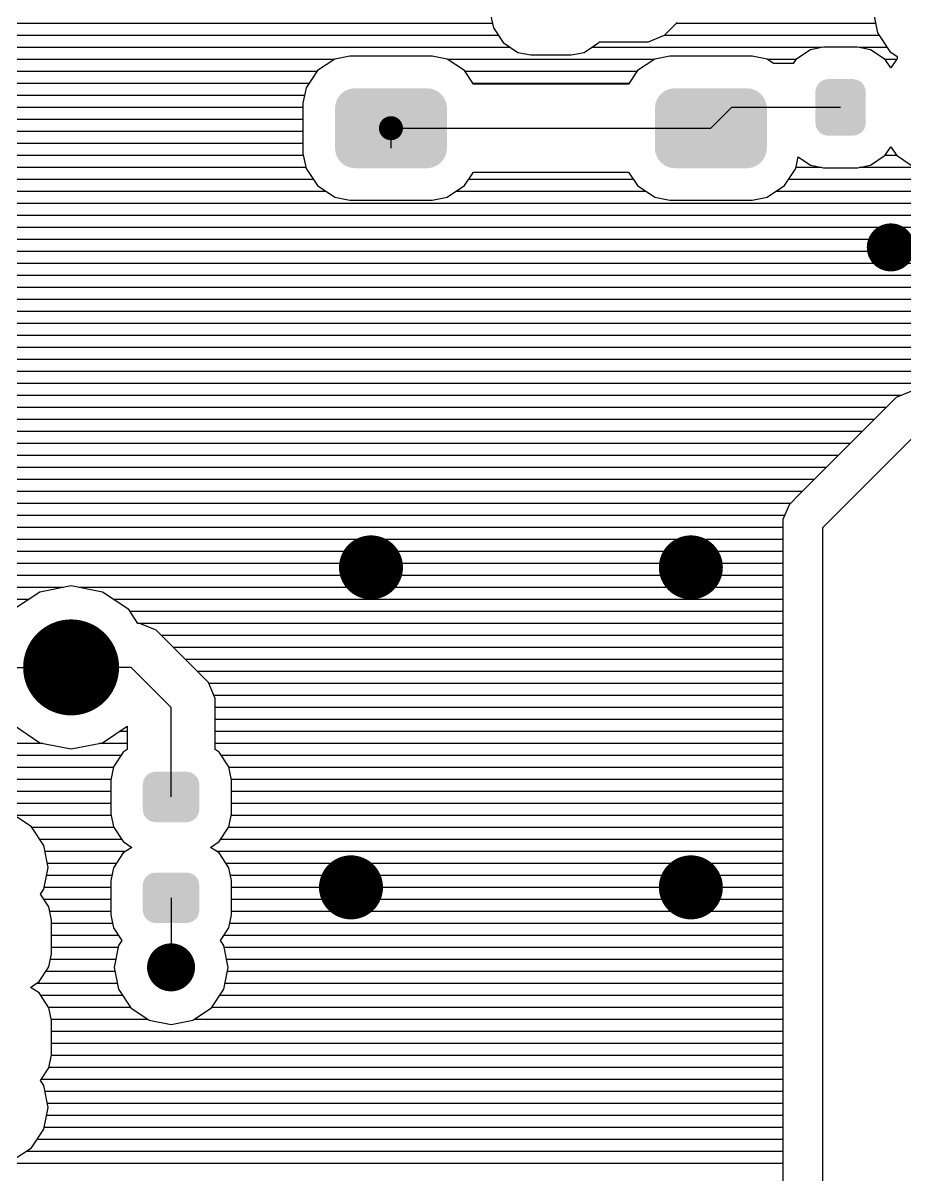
# Model space of a CAD drawing. Extents: x 295 to 953, y 10 to 290.
# Drawn here: x 644.04 to 674.85, y 192.79 to 233.02 of the extents above; entities that cross this region are included whole.
import ezdxf

# ---------------------------------------------------------------- set-up
doc = ezdxf.new("R2010")
doc.units = 0
doc.header["$LTSCALE"] = 5
doc.header["$MEASUREMENT"] = 0
doc.layers.get('0').update_dxf_attribs({"linetype": 'CONTINUOUS', "lineweight": 25})
doc.layers.add('DV-DPO-A6_BOT', color=7, linetype='CONTINUOUS')

msp = doc.modelspace()

# ---------------------------------------------------------------- linework, layer by layer
for points, const_width in [([(657.106, 229.348, -1), (656.687, 229.348, -1)], 0.419), ([(674.778, 225.185, -1), (673.94, 225.185, -1)], 0.838), ([(656.757, 214.009, -1), (655.64, 214.009, -1)], 1.118), ([(667.933, 214.009, -1), (666.816, 214.009, -1)], 1.118), ([(646.559, 210.516, -1), (644.883, 210.516, -1)], 1.676), ([(656.059, 202.833, -1), (654.941, 202.833, -1)], 1.118), ([(667.933, 202.833, -1), (666.816, 202.833, -1)], 1.118), ([(649.632, 200.039, -1), (648.794, 200.039, -1)], 0.838)]:
    msp.add_lwpolyline(points, format="xyb", close=True, dxfattribs=dict(const_width=const_width))
for points in [[(673.393, 230.885), (673.308, 230.973), (671.813, 230.885), (671.905, 230.973)], [(673.308, 230.973), (673.29, 230.982), (671.905, 230.973), (671.914, 230.982)], [(673.29, 230.982), (673.184, 231.037), (671.914, 230.982), (672.031, 231.037)], [(673.184, 231.037), (673.155, 231.042), (672.031, 231.037), (672.04, 231.042)], [(673.155, 231.042), (673.046, 231.06), (672.04, 231.042), (672.163, 231.06)], [(673.046, 231.06), (673.046, 231.063), (672.163, 231.06), (672.163, 231.063)], [(658.656, 230.527), (658.635, 230.553), (655.133, 230.527), (655.164, 230.553)], [(658.635, 230.553), (658.518, 230.639), (655.164, 230.553), (655.27, 230.639)], [(658.518, 230.639), (658.493, 230.657), (655.27, 230.639), (655.31, 230.657)], [(658.493, 230.657), (658.354, 230.712), (655.31, 230.657), (655.43, 230.712)], [(658.354, 230.712), (658.329, 230.722), (655.43, 230.712), (655.485, 230.722)], [(658.329, 230.722), (658.162, 230.744), (655.485, 230.722), (655.603, 230.744)], [(658.162, 230.744), (658.154, 230.745), (655.603, 230.744), (655.64, 230.745)], [(669.832, 230.527), (669.811, 230.553), (666.309, 230.527), (666.34, 230.553)], [(669.811, 230.553), (669.694, 230.639), (666.34, 230.553), (666.446, 230.639)], [(669.694, 230.639), (669.669, 230.657), (666.446, 230.639), (666.486, 230.657)], [(669.669, 230.657), (669.53, 230.712), (666.486, 230.657), (666.606, 230.712)], [(669.53, 230.712), (669.505, 230.722), (666.606, 230.712), (666.661, 230.722)], [(669.505, 230.722), (669.338, 230.744), (666.661, 230.722), (666.779, 230.744)], [(669.338, 230.744), (669.33, 230.745), (666.779, 230.744), (666.816, 230.745)], [(673.485, 230.625), (673.466, 230.747), (671.725, 230.625), (671.745, 230.747)], [(673.485, 230.622), (673.485, 230.625), (671.725, 230.622), (671.725, 230.625)], [(673.485, 229.526), (673.485, 230.622), (671.725, 229.526), (671.725, 230.622)], [(673.466, 230.747), (673.459, 230.762), (671.745, 230.747), (671.748, 230.762)], [(673.459, 230.762), (673.405, 230.873), (671.748, 230.762), (671.807, 230.873)], [(673.405, 230.873), (673.393, 230.885), (671.807, 230.873), (671.813, 230.885)], [(658.852, 230.082), (658.827, 230.221), (654.946, 230.082), (654.963, 230.221)], [(658.827, 230.221), (658.82, 230.256), (654.963, 230.221), (654.977, 230.256)], [(658.82, 230.256), (658.761, 230.385), (654.977, 230.256), (655.029, 230.385)], [(658.761, 230.385), (658.747, 230.416), (655.029, 230.385), (655.052, 230.416)], [(658.747, 230.416), (658.656, 230.527), (655.052, 230.416), (655.133, 230.527)], [(670.028, 230.082), (670.003, 230.221), (666.122, 230.082), (666.139, 230.221)], [(670.003, 230.221), (669.996, 230.256), (666.139, 230.221), (666.153, 230.256)], [(669.996, 230.256), (669.937, 230.385), (666.153, 230.256), (666.205, 230.385)], [(669.937, 230.385), (669.923, 230.416), (666.205, 230.385), (666.228, 230.416)], [(669.923, 230.416), (669.832, 230.527), (666.228, 230.416), (666.309, 230.527)], [(658.853, 230.046), (658.852, 230.082), (654.941, 230.046), (654.946, 230.082)], [(658.853, 228.649), (658.853, 230.046), (654.941, 228.649), (654.941, 230.046)], [(670.029, 230.046), (670.028, 230.082), (666.117, 230.046), (666.122, 230.082)], [(670.029, 228.649), (670.029, 230.046), (666.117, 228.649), (666.117, 230.046)], [(673.485, 229.524), (673.485, 229.526), (671.725, 229.524), (671.725, 229.526)], [(673.464, 229.401), (673.485, 229.524), (671.743, 229.401), (671.725, 229.524)], [(673.462, 229.386), (673.464, 229.401), (671.75, 229.386), (671.743, 229.401)], [(673.403, 229.275), (673.462, 229.386), (671.804, 229.275), (671.75, 229.386)], [(673.396, 229.263), (673.403, 229.275), (671.817, 229.263), (671.804, 229.275)], [(673.305, 229.175), (673.396, 229.263), (671.902, 229.175), (671.817, 229.263)], [(673.295, 229.166), (673.305, 229.175), (671.919, 229.166), (671.902, 229.175)], [(673.179, 229.111), (673.295, 229.166), (672.026, 229.111), (671.919, 229.166)], [(673.169, 229.106), (673.179, 229.111), (672.054, 229.106), (672.026, 229.111)], [(673.046, 229.089), (673.169, 229.106), (672.163, 229.089), (672.054, 229.106)], [(673.046, 229.085), (673.046, 229.089), (672.163, 229.085), (672.163, 229.089)], [(658.848, 228.613), (658.853, 228.649), (654.942, 228.613), (654.941, 228.649)], [(658.83, 228.474), (658.848, 228.613), (654.967, 228.474), (654.942, 228.613)], [(670.024, 228.613), (670.029, 228.649), (666.118, 228.613), (666.117, 228.649)], [(670.006, 228.474), (670.024, 228.613), (666.143, 228.474), (666.118, 228.613)], [(658.817, 228.439), (658.83, 228.474), (654.973, 228.439), (654.967, 228.474)], [(658.765, 228.31), (658.817, 228.439), (655.033, 228.31), (654.973, 228.439)], [(658.742, 228.279), (658.765, 228.31), (655.047, 228.279), (655.033, 228.31)], [(658.661, 228.168), (658.742, 228.279), (655.138, 228.168), (655.047, 228.279)], [(658.629, 228.143), (658.661, 228.168), (655.159, 228.143), (655.138, 228.168)], [(658.524, 228.057), (658.629, 228.143), (655.276, 228.057), (655.159, 228.143)], [(669.993, 228.439), (670.006, 228.474), (666.149, 228.439), (666.143, 228.474)], [(669.941, 228.31), (669.993, 228.439), (666.209, 228.31), (666.149, 228.439)], [(669.918, 228.279), (669.941, 228.31), (666.223, 228.279), (666.209, 228.31)], [(669.837, 228.168), (669.918, 228.279), (666.314, 228.168), (666.223, 228.279)], [(669.805, 228.143), (669.837, 228.168), (666.335, 228.143), (666.314, 228.168)], [(669.7, 228.057), (669.805, 228.143), (666.452, 228.057), (666.335, 228.143)], [(658.484, 228.038), (658.524, 228.057), (655.301, 228.038), (655.276, 228.057)], [(658.364, 227.983), (658.484, 228.038), (655.44, 227.983), (655.301, 228.038)], [(658.309, 227.973), (658.364, 227.983), (655.465, 227.973), (655.44, 227.983)], [(658.19, 227.952), (658.309, 227.973), (655.632, 227.952), (655.465, 227.973)], [(658.154, 227.951), (658.19, 227.952), (655.64, 227.951), (655.632, 227.952)], [(669.66, 228.038), (669.7, 228.057), (666.477, 228.038), (666.452, 228.057)], [(669.54, 227.983), (669.66, 228.038), (666.616, 227.983), (666.477, 228.038)], [(669.485, 227.973), (669.54, 227.983), (666.641, 227.973), (666.616, 227.983)], [(669.366, 227.952), (669.485, 227.973), (666.808, 227.952), (666.641, 227.973)], [(669.33, 227.951), (669.366, 227.952), (666.816, 227.951), (666.808, 227.952)], [(650.009, 206.79), (649.901, 206.847), (648.414, 206.79), (648.53, 206.847)], [(649.901, 206.847), (649.875, 206.851), (648.53, 206.847), (648.539, 206.851)], [(649.875, 206.851), (649.764, 206.87), (648.539, 206.851), (648.663, 206.87)], [(650.202, 205.548), (650.202, 206.431), (648.224, 205.548), (648.224, 206.431)], [(650.2, 206.431), (650.182, 206.555), (648.227, 206.431), (648.247, 206.555)], [(650.182, 206.555), (650.175, 206.569), (648.247, 206.555), (648.249, 206.569)], [(650.175, 206.569), (650.122, 206.681), (648.249, 206.569), (648.308, 206.681)], [(650.122, 206.681), (650.11, 206.693), (648.308, 206.681), (648.314, 206.693)], [(650.11, 206.693), (650.025, 206.782), (648.314, 206.693), (648.405, 206.782)], [(650.025, 206.782), (650.009, 206.79), (648.405, 206.782), (648.414, 206.79)], [(650.18, 205.425), (650.2, 205.548), (648.245, 205.425), (648.227, 205.548)], [(650.177, 205.411), (650.18, 205.425), (648.252, 205.411), (648.245, 205.425)], [(650.119, 205.299), (650.177, 205.411), (648.305, 205.299), (648.252, 205.411)], [(650.113, 205.287), (650.119, 205.299), (648.317, 205.287), (648.305, 205.299)], [(650.022, 205.198), (650.113, 205.287), (648.402, 205.198), (648.317, 205.287)], [(650.013, 205.189), (650.022, 205.198), (648.418, 205.189), (648.402, 205.198)], [(649.897, 205.133), (650.013, 205.189), (648.525, 205.133), (648.418, 205.189)], [(649.887, 205.128), (649.897, 205.133), (648.552, 205.128), (648.525, 205.133)], [(649.764, 205.11), (649.887, 205.128), (648.663, 205.11), (648.552, 205.128)], [(650.11, 203.173), (650.025, 203.261), (648.314, 203.173), (648.405, 203.261)], [(650.025, 203.261), (650.009, 203.27), (648.405, 203.261), (648.414, 203.27)], [(650.009, 203.27), (649.901, 203.326), (648.414, 203.27), (648.53, 203.326)], [(649.901, 203.326), (649.875, 203.331), (648.53, 203.326), (648.539, 203.331)], [(649.875, 203.331), (649.764, 203.349), (648.539, 203.331), (648.663, 203.349)], [(650.202, 202.028), (650.202, 202.911), (648.224, 202.028), (648.224, 202.911)], [(650.2, 202.911), (650.182, 203.035), (648.227, 202.911), (648.247, 203.035)], [(650.182, 203.035), (650.175, 203.049), (648.247, 203.035), (648.249, 203.049)], [(650.175, 203.049), (650.122, 203.161), (648.249, 203.049), (648.308, 203.161)], [(650.122, 203.161), (650.11, 203.173), (648.308, 203.161), (648.314, 203.173)], [(650.18, 201.904), (650.2, 202.028), (648.245, 201.904), (648.227, 202.028)], [(650.177, 201.89), (650.18, 201.904), (648.252, 201.89), (648.245, 201.904)], [(650.119, 201.778), (650.177, 201.89), (648.305, 201.778), (648.252, 201.89)], [(650.113, 201.766), (650.119, 201.778), (648.317, 201.766), (648.305, 201.778)], [(650.022, 201.678), (650.113, 201.766), (648.402, 201.678), (648.317, 201.766)], [(650.013, 201.669), (650.022, 201.678), (648.418, 201.669), (648.402, 201.678)], [(649.897, 201.612), (650.013, 201.669), (648.525, 201.612), (648.418, 201.669)], [(649.887, 201.608), (649.897, 201.612), (648.552, 201.608), (648.525, 201.612)], [(649.764, 201.589), (649.887, 201.608), (648.663, 201.589), (648.552, 201.608)]]:
    msp.add_solid(points)
at = {"layer": 'DV-DPO-A6_BOT'}
for p, q in [((660.44, 233.008), (639.133, 233.008)), ((660.378, 233.31), (660.473, 232.857)), ((666.458, 232.6), (666.894, 233.036)), ((673.823, 233.008), (666.871, 233.008)), ((673.773, 233.265), (673.89, 232.684)), ((660.646, 232.589), (639.25, 232.589)), ((660.473, 232.857), (660.814, 232.343)), ((665.894, 232.365), (666.458, 232.6)), ((673.951, 232.589), (666.436, 232.589)), ((673.89, 232.684), (674.331, 232.024)), ((661.071, 232.17), (639.334, 232.17)), ((660.814, 232.343), (661.328, 231.996)), ((663.647, 231.996), (664.161, 232.343)), ((671.945, 232.17), (663.904, 232.17)), ((664.161, 232.343), (664.178, 232.365)), ((664.178, 232.365), (665.894, 232.365)), ((672.007, 232.181), (671.554, 232.091)), ((673.197, 232.181), (672.007, 232.181)), ((673.65, 232.091), (673.197, 232.181)), ((674.231, 232.17), (673.259, 232.17)), ((654.924, 231.751), (639.25, 231.751)), ((654.936, 231.762), (654.332, 231.359)), ((655.461, 231.862), (654.936, 231.762)), ((658.339, 231.862), (655.461, 231.862)), ((658.864, 231.762), (658.339, 231.862)), ((659.467, 231.359), (658.864, 231.762)), ((666.1, 231.751), (658.875, 231.751)), ((661.328, 231.996), (661.786, 231.907)), ((661.786, 231.907), (663.189, 231.907)), ((663.189, 231.907), (663.647, 231.996)), ((666.112, 231.762), (665.508, 231.359)), ((666.637, 231.862), (666.112, 231.762)), ((669.515, 231.862), (666.637, 231.862)), ((670.04, 231.762), (669.515, 231.862)), ((670.263, 231.611), (670.04, 231.762)), ((671.046, 231.751), (670.051, 231.751)), ((671.04, 231.751), (670.951, 231.611)), ((671.554, 232.091), (671.04, 231.751)), ((674.164, 231.751), (673.65, 232.091)), ((674.566, 231.751), (674.158, 231.751)), ((674.359, 231.454), (674.164, 231.751)), ((674.331, 232.024), (674.583, 231.851)), ((674.561, 231.751), (674.359, 231.454)), ((674.583, 231.767), (674.561, 231.751)), ((674.583, 231.851), (674.583, 231.767)), ((654.332, 231.359), (653.93, 230.756)), ((659.78, 230.884), (659.467, 231.359)), ((665.508, 231.359), (665.195, 230.884)), ((670.951, 231.611), (670.263, 231.611)), ((654.315, 231.331), (639.133, 231.331)), ((665.491, 231.331), (659.484, 231.331)), ((654.036, 230.912), (638.853, 230.912)), ((653.93, 230.756), (653.823, 230.225)), ((665.212, 230.912), (659.764, 230.912)), ((665.195, 230.884), (659.78, 230.884)), ((653.879, 230.493), (638.35, 230.493)), ((653.823, 230.225), (653.823, 228.47)), ((653.823, 230.074), (629.655, 230.074)), ((668.799, 230.074), (668.073, 229.348)), ((672.605, 230.074), (668.799, 230.074)), ((653.823, 229.655), (629.655, 229.655)), ((656.897, 229.348), (656.897, 228.649)), ((656.897, 229.348), (656.902, 229.348)), ((656.902, 229.348), (668.073, 229.348)), ((653.823, 229.236), (629.655, 229.236)), ((653.823, 228.817), (629.611, 228.817)), ((674.164, 228.403), (674.359, 228.699)), ((674.359, 228.699), (674.561, 228.403)), ((653.84, 228.398), (629.493, 228.398)), ((653.823, 228.47), (653.93, 227.945)), ((671.046, 227.945), (671.124, 228.347)), ((671.124, 228.347), (671.554, 228.057)), ((673.65, 228.057), (674.164, 228.403)), ((674.566, 228.398), (674.158, 228.398)), ((674.561, 228.403), (675.075, 228.057)), ((653.924, 227.979), (629.214, 227.979)), ((653.93, 227.945), (654.332, 227.342)), ((659.467, 227.342), (659.78, 227.811)), ((659.78, 227.811), (665.195, 227.811)), ((665.195, 227.811), (665.508, 227.342)), ((670.643, 227.342), (671.046, 227.945)), ((671.945, 227.979), (671.051, 227.979)), ((671.554, 228.057), (672.007, 227.967)), ((672.007, 227.967), (673.197, 227.967)), ((673.197, 227.967), (673.65, 228.057)), ((675.466, 227.979), (673.259, 227.979)), ((654.187, 227.56), (628.717, 227.56)), ((654.332, 227.342), (654.936, 226.939)), ((658.864, 226.939), (659.467, 227.342)), ((665.363, 227.56), (659.613, 227.56)), ((665.508, 227.342), (666.112, 226.939)), ((670.04, 226.939), (670.643, 227.342)), ((677.785, 227.56), (670.789, 227.56)), ((654.634, 227.14), (628.527, 227.14)), ((654.936, 226.939), (655.461, 226.833)), ((658.339, 226.833), (658.864, 226.939)), ((665.81, 227.14), (659.166, 227.14)), ((666.112, 226.939), (666.637, 226.833)), ((669.515, 226.833), (670.04, 226.939)), ((677.511, 227.14), (670.342, 227.14)), ((677.427, 226.721), (628.527, 226.721)), ((655.461, 226.833), (658.339, 226.833)), ((666.637, 226.833), (669.515, 226.833)), ((677.41, 226.302), (628.527, 226.302)), ((677.41, 225.883), (628.527, 225.883)), ((677.41, 225.464), (628.443, 225.464)), ((677.41, 225.045), (628.18, 225.045)), ((677.41, 224.626), (627.666, 224.626)), ((677.41, 224.207), (624.408, 224.207)), ((677.41, 223.788), (624.408, 223.788)), ((677.483, 223.369), (624.649, 223.369)), ((677.695, 222.949), (625.068, 222.949)), ((678.047, 222.53), (625.487, 222.53)), ((679.048, 222.111), (625.906, 222.111)), ((704.797, 221.692), (626.107, 221.692)), ((704.378, 221.273), (626.163, 221.273)), ((703.959, 220.854), (626.163, 220.854)), ((703.54, 220.435), (626.163, 220.435)), ((675.063, 220.155), (674.549, 219.943)), ((674.723, 220.016), (626.163, 220.016)), ((674.549, 219.943), (671.197, 216.59)), ((674.203, 219.597), (626.163, 219.597)), ((673.784, 219.178), (626.163, 219.178)), ((673.365, 218.758), (626.163, 218.758)), ((671.984, 215.406), (675.337, 218.758)), ((672.946, 218.339), (626.163, 218.339)), ((672.527, 217.92), (626.163, 217.92)), ((672.107, 217.501), (626.163, 217.501)), ((671.688, 217.082), (626.163, 217.082)), ((671.269, 216.663), (640.239, 216.663)), ((671.197, 216.59), (670.805, 216.199)), ((670.85, 216.244), (640.753, 216.244)), ((670.805, 216.199), (670.587, 215.685)), ((670.649, 215.825), (641.016, 215.825)), ((670.587, 215.685), (670.587, 177.43)), ((670.587, 215.406), (641.1, 215.406)), ((671.984, 176.848), (671.984, 215.406)), ((670.587, 214.987), (641.1, 214.987)), ((670.587, 214.567), (641.1, 214.567)), ((670.587, 214.148), (641.1, 214.148)), ((670.587, 213.729), (641.044, 213.729)), ((645.447, 213.31), (640.848, 213.31)), ((645.721, 213.366), (644.631, 213.148)), ((646.816, 213.148), (645.721, 213.366)), ((670.587, 213.31), (646, 213.31)), ((644.251, 212.891), (641.608, 212.891)), ((644.631, 213.148), (643.709, 212.533)), ((647.738, 212.533), (646.816, 213.148)), ((670.587, 212.891), (647.196, 212.891)), ((648.057, 212.053), (647.738, 212.533)), ((670.587, 212.472), (647.777, 212.472)), ((670.587, 212.053), (648.057, 212.053)), ((648.124, 212.053), (648.057, 212.053)), ((648.688, 211.818), (648.124, 212.053)), ((649.124, 211.388), (648.688, 211.818)), ((670.587, 211.634), (648.873, 211.634)), ((650.085, 210.421), (649.124, 211.388)), ((670.587, 211.215), (649.292, 211.215)), ((640.133, 210.516), (645.721, 210.516)), ((647.816, 210.516), (645.721, 210.516)), ((649.213, 209.119), (647.816, 210.516)), ((670.587, 210.796), (649.711, 210.796)), ((650.521, 209.991), (650.085, 210.421)), ((670.587, 210.376), (650.13, 210.376)), ((650.75, 209.426), (650.521, 209.991)), ((670.587, 209.957), (650.532, 209.957)), ((670.587, 209.538), (650.705, 209.538)), ((650.75, 208.817), (650.75, 209.426)), ((649.213, 205.99), (649.213, 209.119)), ((670.587, 209.119), (650.75, 209.119)), ((650.75, 207.644), (650.75, 208.817)), ((643.709, 208.504), (644.631, 207.884)), ((646.816, 207.884), (647.677, 208.465)), ((647.677, 208.465), (647.677, 207.644)), ((670.587, 208.7), (650.75, 208.7)), ((647.677, 208.281), (647.408, 208.281)), ((670.587, 208.281), (650.75, 208.281)), ((644.749, 207.862), (641.111, 207.862)), ((644.631, 207.884), (645.721, 207.666)), ((645.721, 207.666), (646.816, 207.884)), ((647.677, 207.862), (646.699, 207.862)), ((647.677, 207.644), (647.543, 207.554)), ((670.587, 207.862), (650.75, 207.862)), ((650.89, 207.554), (650.75, 207.644)), ((647.47, 207.443), (626.163, 207.443)), ((647.543, 207.554), (647.202, 207.04)), ((651.231, 207.04), (650.89, 207.554)), ((670.587, 207.443), (650.962, 207.443)), ((647.196, 207.024), (626.163, 207.024)), ((647.202, 207.04), (647.107, 206.582)), ((651.326, 206.582), (651.231, 207.04)), ((670.587, 207.024), (651.236, 207.024)), ((647.112, 206.605), (626.163, 206.605)), ((647.107, 206.582), (647.107, 205.397)), ((670.587, 206.605), (651.32, 206.605)), ((651.326, 205.397), (651.326, 206.582)), ((647.107, 206.185), (626.163, 206.185)), ((670.587, 206.185), (651.326, 206.185)), ((647.107, 205.766), (626.163, 205.766)), ((670.587, 205.766), (651.326, 205.766)), ((644.341, 204.945), (643.692, 205.375)), ((647.118, 205.347), (643.732, 205.347)), ((647.107, 205.397), (647.202, 204.945)), ((651.231, 204.945), (651.326, 205.397)), ((670.587, 205.347), (651.314, 205.347)), ((644.771, 204.297), (644.341, 204.945)), ((647.207, 204.928), (644.346, 204.928)), ((647.202, 204.945), (647.543, 204.431)), ((650.89, 204.431), (651.231, 204.945)), ((670.587, 204.928), (651.225, 204.928)), ((647.487, 204.509), (644.631, 204.509)), ((647.543, 204.431), (647.839, 204.23)), ((650.594, 204.23), (650.89, 204.431)), ((670.587, 204.509), (650.946, 204.509)), ((644.922, 203.531), (644.771, 204.297)), ((647.626, 204.09), (644.81, 204.09)), ((647.543, 204.034), (647.202, 203.52)), ((647.839, 204.23), (647.543, 204.034)), ((650.89, 204.034), (650.594, 204.23)), ((670.587, 204.09), (650.806, 204.09)), ((651.231, 203.52), (650.89, 204.034)), ((647.302, 203.671), (644.894, 203.671)), ((670.587, 203.671), (651.13, 203.671)), ((644.771, 202.771), (644.922, 203.531)), ((647.146, 203.252), (644.866, 203.252)), ((647.202, 203.52), (647.107, 203.067)), ((651.326, 203.067), (651.231, 203.52)), ((670.587, 203.252), (651.287, 203.252)), ((647.107, 202.833), (644.782, 202.833)), ((647.107, 203.067), (647.107, 201.877)), ((651.326, 201.877), (651.326, 203.067)), ((670.587, 202.833), (651.326, 202.833)), ((644.654, 202.592), (644.771, 202.771)), ((644.944, 202.151), (644.654, 202.592)), ((647.107, 202.414), (644.771, 202.414)), ((649.213, 202.469), (649.213, 200.039)), ((670.587, 202.414), (651.326, 202.414)), ((645.039, 201.693), (644.944, 202.151)), ((647.107, 201.994), (644.978, 201.994)), ((670.587, 201.994), (651.326, 201.994)), ((645.039, 200.508), (645.039, 201.693)), ((647.168, 201.575), (645.039, 201.575)), ((647.107, 201.877), (647.202, 201.424)), ((651.231, 201.424), (651.326, 201.877)), ((670.587, 201.575), (651.264, 201.575)), ((647.202, 201.424), (647.492, 200.983)), ((650.94, 200.983), (651.231, 201.424)), ((647.375, 201.156), (645.039, 201.156)), ((647.375, 200.804), (647.224, 200.039)), ((647.492, 200.983), (647.375, 200.804)), ((651.057, 200.804), (650.94, 200.983)), ((670.587, 201.156), (651.057, 201.156)), ((651.208, 200.039), (651.057, 200.804)), ((644.944, 200.055), (645.039, 200.508)), ((647.364, 200.737), (645.039, 200.737)), ((670.587, 200.737), (651.069, 200.737)), ((644.603, 199.541), (644.944, 200.055)), ((647.28, 200.318), (645, 200.318)), ((647.224, 200.039), (647.375, 199.279)), ((651.057, 199.279), (651.208, 200.039)), ((670.587, 200.318), (651.152, 200.318)), ((647.252, 199.899), (644.844, 199.899)), ((670.587, 199.899), (651.18, 199.899)), ((644.307, 199.34), (644.603, 199.541)), ((644.603, 199.145), (644.307, 199.34)), ((647.336, 199.48), (644.519, 199.48)), ((647.375, 199.279), (647.805, 198.63)), ((650.627, 198.63), (651.057, 199.279)), ((670.587, 199.48), (651.097, 199.48)), ((644.944, 198.63), (644.603, 199.145)), ((647.515, 199.061), (644.659, 199.061)), ((670.587, 199.061), (650.918, 199.061)), ((647.8, 198.642), (644.939, 198.642)), ((645.039, 198.178), (644.944, 198.63)), ((647.805, 198.63), (648.453, 198.2)), ((649.979, 198.2), (650.627, 198.63)), ((670.587, 198.642), (650.633, 198.642)), ((648.414, 198.223), (645.028, 198.223)), ((645.039, 196.988), (645.039, 198.178)), ((648.453, 198.2), (649.213, 198.044)), ((649.213, 198.044), (649.979, 198.2)), ((670.587, 198.223), (650.018, 198.223)), ((670.587, 197.803), (645.039, 197.803)), ((670.587, 197.384), (645.039, 197.384)), ((644.944, 196.535), (645.039, 196.988)), ((670.587, 196.965), (645.034, 196.965)), ((644.654, 196.093), (644.944, 196.535)), ((670.587, 196.546), (644.95, 196.546)), ((644.771, 195.915), (644.654, 196.093)), ((670.587, 196.127), (644.676, 196.127)), ((644.922, 195.149), (644.771, 195.915)), ((670.587, 195.708), (644.81, 195.708)), ((644.771, 194.389), (644.922, 195.149)), ((670.587, 195.289), (644.894, 195.289)), ((670.587, 194.87), (644.866, 194.87)), ((644.341, 193.741), (644.771, 194.389)), ((670.587, 194.451), (644.782, 194.451)), ((670.587, 194.032), (644.536, 194.032)), ((643.692, 193.311), (644.341, 193.741)), ((670.587, 193.612), (644.151, 193.612)), ((670.587, 193.193), (643.122, 193.193))]:
    msp.add_line(p, q, dxfattribs=at)

doc.saveas('drawing.dxf')
